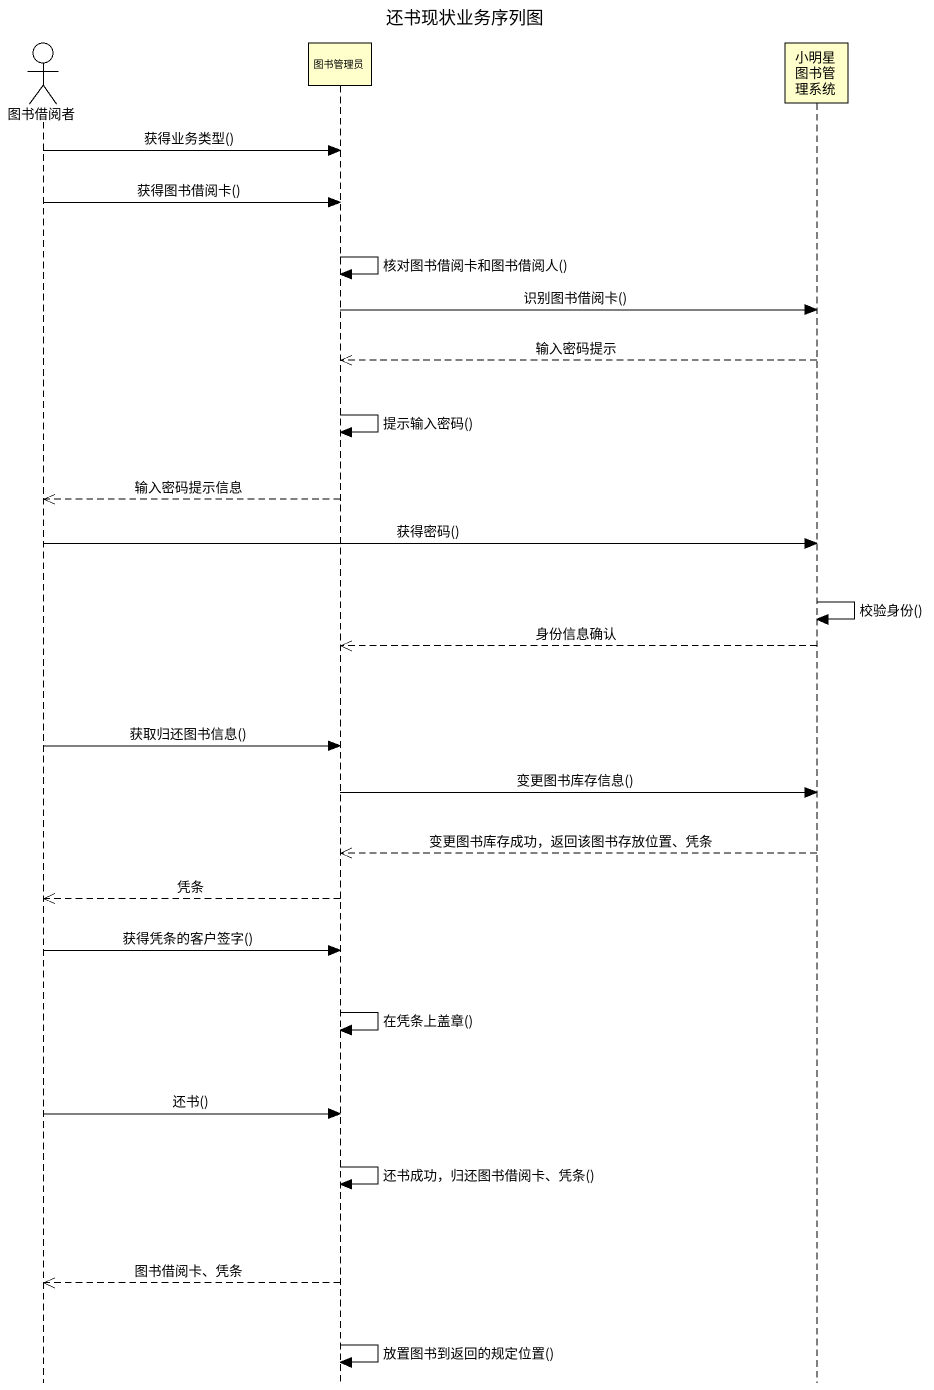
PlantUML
@startuml
title 还书现状业务序列图
hide footbox
actor 图书借阅者
participant 图书管理员
participant 小明星图书管理系统

图书借阅者 -> 图书管理员 : 获得业务类型()
图书借阅者 -> 图书管理员 : 获得图书借阅卡()
图书管理员 -> 图书管理员 : 核对图书借阅卡和图书借阅人()
图书管理员 -> 小明星图书管理系统 : 识别图书借阅卡()
小明星图书管理系统 -->> 图书管理员 : 输入密码提示
图书管理员 -> 图书管理员 : 提示输入密码()
图书管理员 -->> 图书借阅者 : 输入密码提示信息
图书借阅者 -> 小明星图书管理系统 : 获得密码()
小明星图书管理系统 -> 小明星图书管理系统 : 校验身份()
小明星图书管理系统 -->> 图书管理员 : 身份信息确认
图书借阅者 -> 图书管理员 : 获取归还图书信息()
图书管理员 -> 小明星图书管理系统 : 变更图书库存信息()
小明星图书管理系统 -->> 图书管理员 : 变更图书库存成功，返回该图书存放位置、凭条
图书管理员 -->> 图书借阅者 : 凭条
图书借阅者 -> 图书管理员 : 获得凭条的客户签字()
图书管理员 -> 图书管理员 : 在凭条上盖章()
图书借阅者 -> 图书管理员 : 还书()
图书管理员 -> 图书管理员 : 还书成功，归还图书借阅卡、凭条()
图书管理员 -->> 图书借阅者 : 图书借阅卡、凭条
图书管理员 -> 图书管理员 : 放置图书到返回的规定位置()
@enduml
